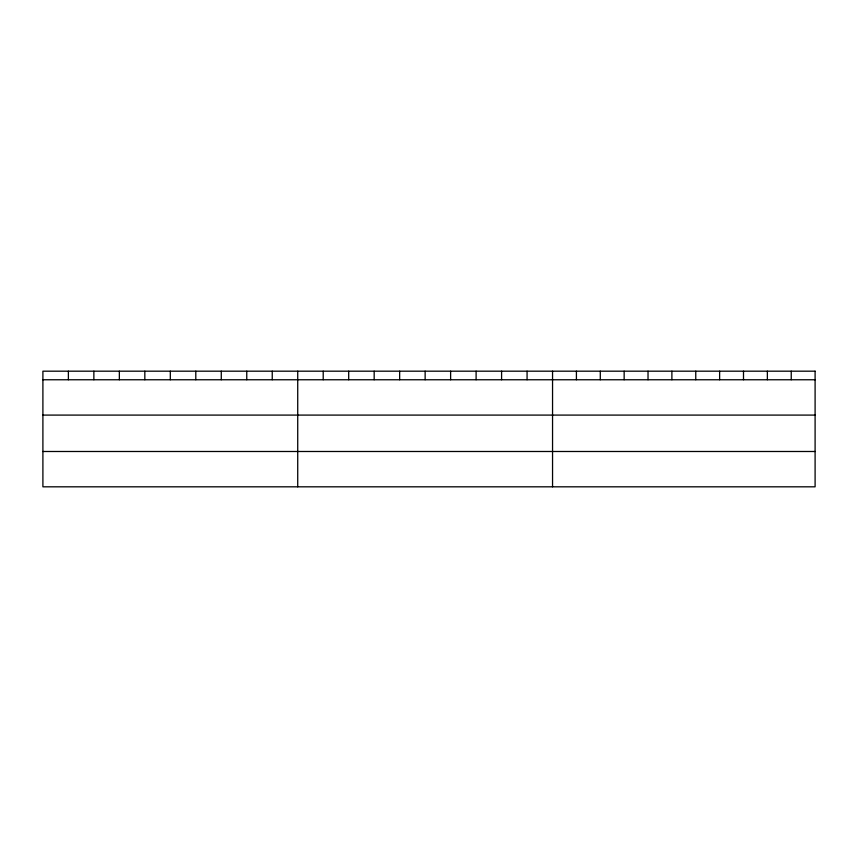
<?xml version="1.0" encoding="UTF-8"?>
<svg xmlns="http://www.w3.org/2000/svg" width="858" height="858" viewBox="0 0 858 858"><rect width="100%" height="100%" fill="white"/><g stroke="black" fill="none" stroke-linecap="round" stroke-linejoin="round"><path stroke-width="1.29" d="M42.9 379.762L815.1 379.762M42.9 415.09L815.1 415.09M42.9 451.49L815.1 451.49M791.237 371.182L791.237 379.762M767.363 371.182L767.363 379.762M743.5 371.182L743.5 379.762M719.626 371.182L719.626 379.762M695.763 371.182L695.763 379.762M671.889 371.182L671.889 379.762M648.026 371.182L648.026 379.762M624.152 371.182L624.152 379.762M600.289 371.182L600.289 379.762M576.415 371.182L576.415 379.762M552.552 371.182L552.552 486.818M527.069 371.182L527.069 379.762M501.587 371.182L501.587 379.762M476.104 371.182L476.104 379.762M450.622 371.182L450.622 379.762M425.139 371.182L425.139 379.762M399.656 371.182L399.656 379.762M374.174 371.182L374.174 379.762M348.691 371.182L348.691 379.762M323.209 371.182L323.209 379.762M297.726 371.182L297.726 486.818M272.243 371.182L272.243 379.762M246.761 371.182L246.761 379.762M221.278 371.182L221.278 379.762M195.796 371.182L195.796 379.762M170.313 371.182L170.313 379.762M144.83 371.182L144.83 379.762M119.348 371.182L119.348 379.762M93.865 371.182L93.865 379.762M68.383 371.182L68.383 379.762M815.1 371.182L42.9 371.182L42.9 486.818L815.1 486.818L815.1 371.182"/></g></svg>
